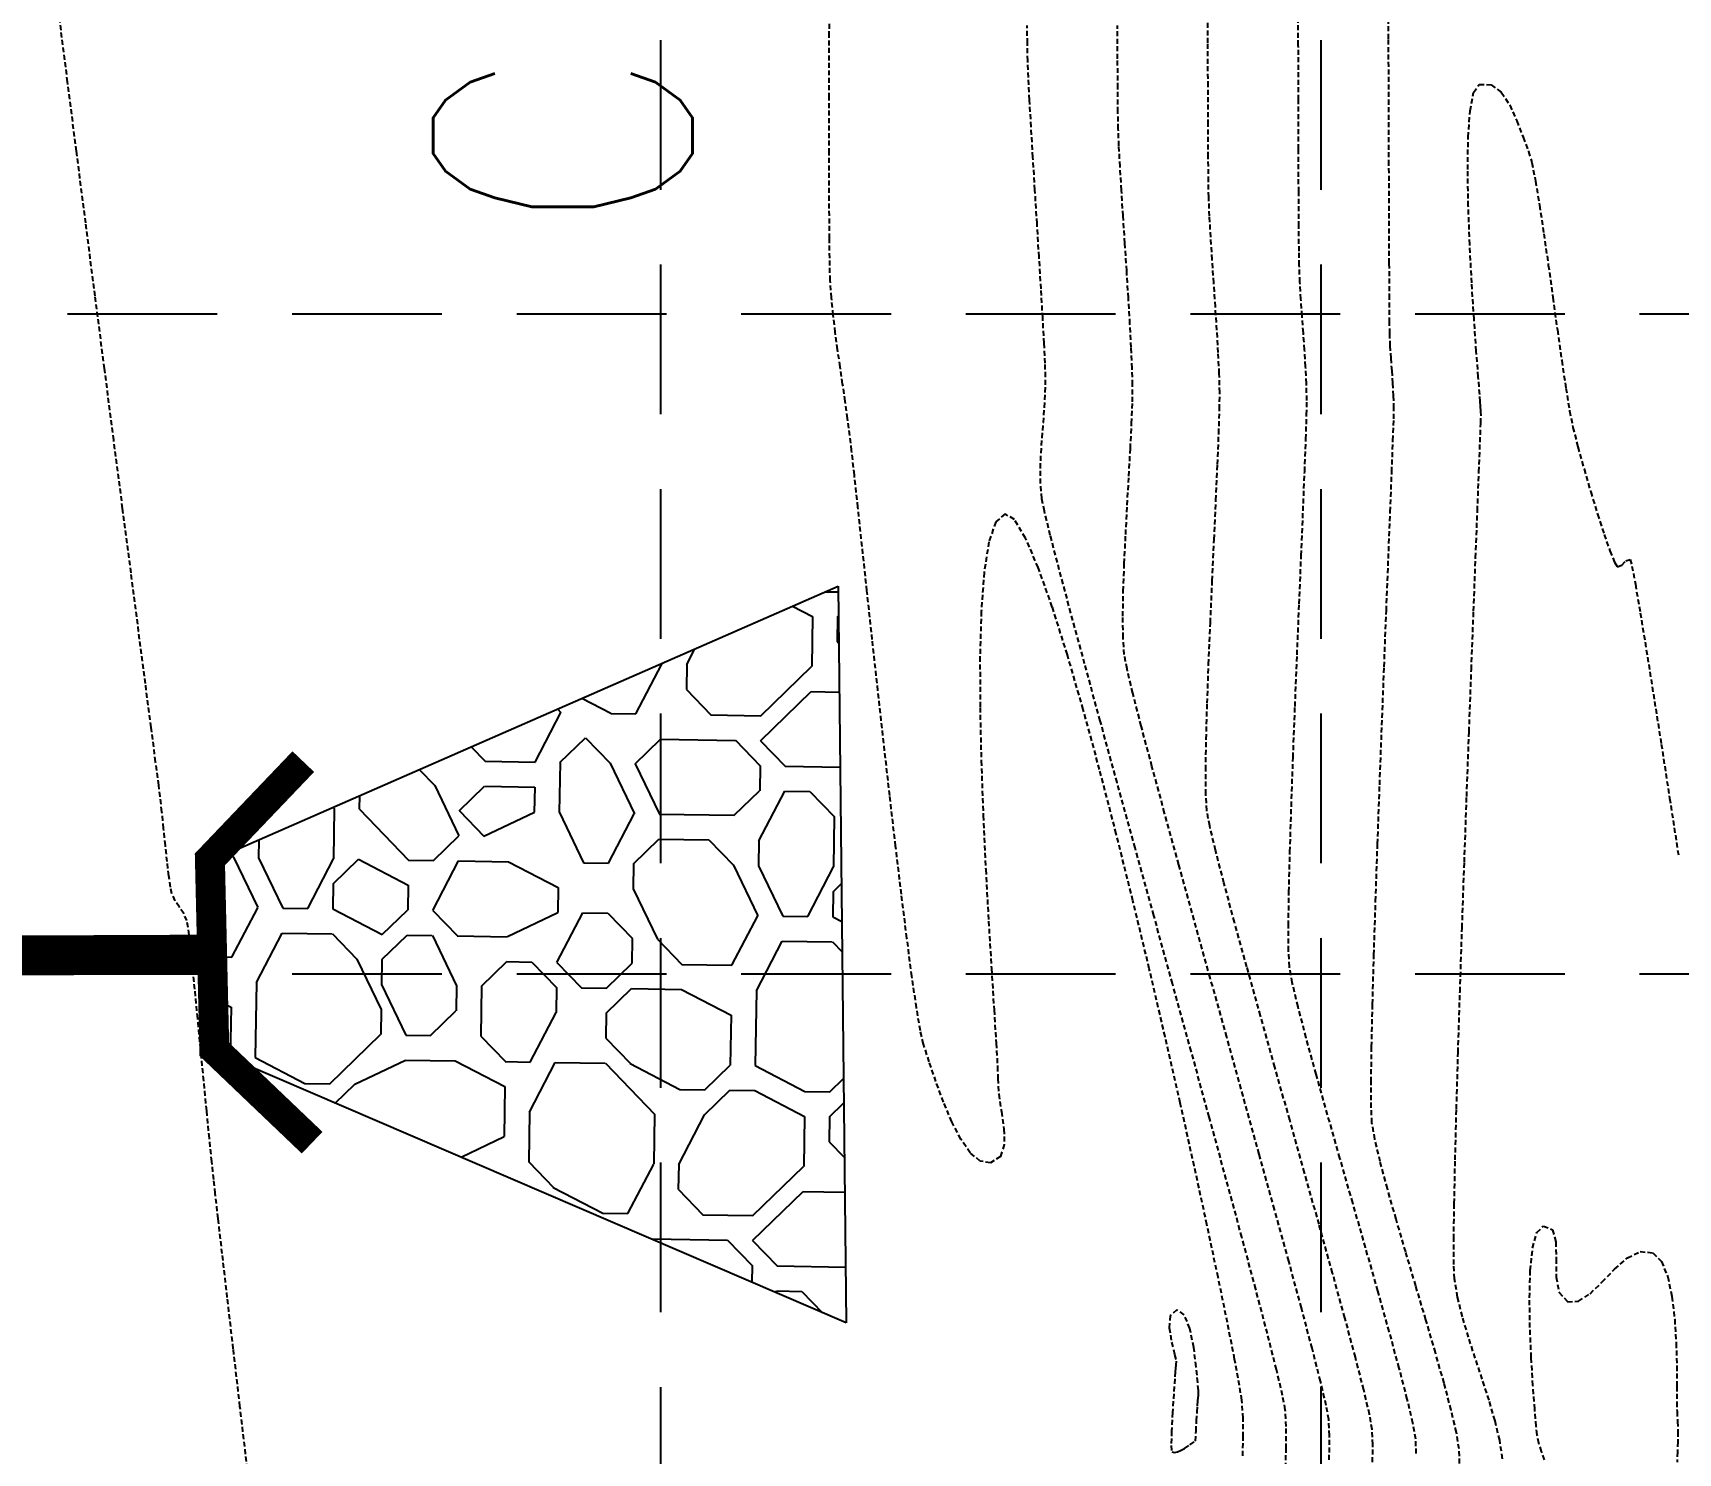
# Model space of a CAD drawing. Header units: inches. Extents: x 7994 to 10114, y 11164 to 12491.
# Drawn here: x 9849.6 to 9932, y 11968.7 to 12039.9 of the extents above; entities that cross this region are included whole.
import ezdxf
from ezdxf.enums import TextEntityAlignment as Align

# ---------------------------------------------------------------- set-up
doc = ezdxf.new("R2010")
doc.units = ezdxf.units.IN
doc.header["$MEASUREMENT"] = 0
doc.linetypes.add('HIDDEN', pattern=[0.375, 0.25, -0.125])
doc.linetypes.add('x4227topo$0$HIDDEN', pattern=[0.375, 0.25, -0.125])
for name, color, linetype in [('CONTOURS', 43, 'x4227topo$0$HIDDEN'), ('GRID', 254, 'HIDDEN'), ('MISC-6', 6, 'Continuous'), ('x4227 lots$0$COMMON AREA LABEL', 4, 'Continuous'), ('x4227 ut01$0$P-STRM-PIPE', 2, 'Continuous')]:
    doc.layers.add(name, color=color, linetype=linetype)
doc.styles.add('x4227 lots$0$romans', font='romans.shx', dxfattribs={"width": 0.8})

# ---------------------------------------------------------------- blocks, each defined once
blk = doc.blocks.new('x4227 ut01$0$HW')
at = {"layer": 'x4227 ut01$0$P-STRM-PIPE', "const_width": 1.5}
blk.add_lwpolyline([(-8.282, 5.307), (-3.492, 0.517), (6.029, 0.517), (10.819, 5.307)], dxfattribs=at)

msp = doc.modelspace()

# ---------------------------------------------------------------- linework, layer by layer
at = {"layer": 'CONTOURS', "color": 43}
for p, q in [((9889.478, 12039.718, 1239), (9889.488, 12043.051, 1239)), ((9917.493, 12039.588, 1234), (9917.483, 12043.065, 1234)), ((9912.972, 12039.262, 1235), (9912.967, 12042.18, 1235)), ((9908.444, 12039.383, 1236), (9908.442, 12041.727, 1236)), ((9851.323, 12037.421, 1240), (9850.907, 12040.698, 1240)), ((9889.472, 12036.63, 1239), (9889.478, 12039.718, 1239)), ((9899.4, 12039.364, 1238), (9899.393, 12040.245, 1238)), ((9903.921, 12038.588, 1237), (9903.92, 12040.257, 1237)), ((9917.503, 12036.299, 1234), (9917.493, 12039.588, 1234)), ((9899.419, 12038.483, 1238), (9899.4, 12039.364, 1238)), ((9908.448, 12037.212, 1236), (9908.444, 12039.383, 1236)), ((9912.977, 12036.532, 1235), (9912.972, 12039.262, 1235)), ((9899.452, 12037.654, 1238), (9899.419, 12038.483, 1238)), ((9903.926, 12037.122, 1237), (9903.921, 12038.588, 1237)), ((9851.767, 12033.952, 1240), (9851.323, 12037.421, 1240)), ((9899.51, 12036.532, 1238), (9899.452, 12037.654, 1238)), ((9903.936, 12035.926, 1237), (9903.926, 12037.122, 1237)), ((9908.453, 12035.285, 1236), (9908.448, 12037.212, 1236)), ((9921.753, 12036.895, 1233), (9922.029, 12037.295, 1233)), ((9922.029, 12037.295, 1233), (9922.634, 12037.287, 1233)), ((9922.634, 12037.287, 1233), (9923.139, 12036.904, 1233)), ((9889.471, 12033.862, 1239), (9889.472, 12036.63, 1239)), ((9899.587, 12035.178, 1238), (9899.51, 12036.532, 1238)), ((9912.983, 12034.061, 1235), (9912.977, 12036.532, 1235)), ((9917.513, 12033.277, 1234), (9917.503, 12036.299, 1234)), ((9921.575, 12035.983, 1233), (9921.753, 12036.895, 1233)), ((9923.139, 12036.904, 1233), (9923.561, 12036.261, 1233)), ((9923.561, 12036.261, 1233), (9923.918, 12035.476, 1233)), ((9903.952, 12035.069, 1237), (9903.936, 12035.926, 1237)), ((9921.48, 12034.663, 1233), (9921.575, 12035.983, 1233)), ((9923.918, 12035.476, 1233), (9924.228, 12034.663, 1233)), ((9899.679, 12033.652, 1238), (9899.587, 12035.178, 1238)), ((9903.986, 12034.229, 1237), (9903.952, 12035.069, 1237)), ((9908.461, 12033.67, 1236), (9908.453, 12035.285, 1236)), ((9921.455, 12033.037, 1233), (9921.48, 12034.663, 1233)), ((9924.228, 12034.663, 1233), (9924.507, 12033.939, 1233)), ((9852.229, 12030.356, 1240), (9851.767, 12033.952, 1240)), ((9889.475, 12031.488, 1239), (9889.471, 12033.862, 1239)), ((9904.041, 12033.194, 1237), (9903.986, 12034.229, 1237)), ((9912.99, 12031.923, 1235), (9912.983, 12034.061, 1235)), ((9924.507, 12033.939, 1233), (9924.667, 12033.381, 1233)), ((9899.779, 12032.016, 1238), (9899.679, 12033.652, 1238)), ((9904.112, 12032.007, 1237), (9904.041, 12033.194, 1237)), ((9908.471, 12032.436, 1236), (9908.461, 12033.67, 1236)), ((9917.522, 12030.597, 1234), (9917.513, 12033.277, 1234)), ((9921.487, 12031.208, 1233), (9921.455, 12033.037, 1233)), ((9924.667, 12033.381, 1233), (9924.851, 12032.459, 1233)), ((9908.485, 12031.655, 1236), (9908.471, 12032.436, 1236)), ((9924.851, 12032.459, 1233), (9925.054, 12031.246, 1233)), ((9889.485, 12029.583, 1239), (9889.475, 12031.488, 1239)), ((9899.883, 12030.331, 1238), (9899.779, 12032.016, 1238)), ((9904.195, 12030.711, 1237), (9904.112, 12032.007, 1237)), ((9908.524, 12030.704, 1236), (9908.485, 12031.655, 1236)), ((9912.998, 12030.192, 1235), (9912.99, 12031.923, 1235)), ((9921.559, 12029.281, 1233), (9921.487, 12031.208, 1233)), ((9925.054, 12031.246, 1233), (9925.27, 12029.818, 1233)), ((9904.284, 12029.35, 1237), (9904.195, 12030.711, 1237)), ((9908.583, 12029.65, 1236), (9908.524, 12030.704, 1236)), ((9917.53, 12028.335, 1234), (9917.522, 12030.597, 1234)), ((9852.7, 12026.702, 1240), (9852.229, 12030.356, 1240)), ((9889.5, 12028.221, 1239), (9889.485, 12029.583, 1239)), ((9899.987, 12028.66, 1238), (9899.883, 12030.331, 1238)), ((9908.656, 12028.523, 1236), (9908.583, 12029.65, 1236)), ((9913.008, 12028.94, 1235), (9912.998, 12030.192, 1235)), ((9925.27, 12029.818, 1233), (9925.494, 12028.25, 1233)), ((9904.374, 12027.967, 1237), (9904.284, 12029.35, 1237)), ((9913.019, 12028.24, 1235), (9913.008, 12028.94, 1235)), ((9921.66, 12027.357, 1233), (9921.559, 12029.281, 1233)), ((9889.521, 12027.476, 1239), (9889.5, 12028.221, 1239)), ((9900.084, 12027.062, 1238), (9899.987, 12028.66, 1238)), ((9904.461, 12026.606, 1237), (9904.374, 12027.967, 1237)), ((9908.736, 12027.35, 1236), (9908.656, 12028.523, 1236)), ((9913.053, 12027.393, 1235), (9913.019, 12028.24, 1235)), ((9917.538, 12026.569, 1234), (9917.53, 12028.335, 1234)), ((9925.494, 12028.25, 1233), (9925.722, 12026.618, 1233)), ((9889.586, 12026.608, 1239), (9889.521, 12027.476, 1239)), ((9908.818, 12026.163, 1236), (9908.736, 12027.35, 1236)), ((9913.102, 12026.547, 1235), (9913.053, 12027.393, 1235)), ((9921.774, 12025.541, 1233), (9921.66, 12027.357, 1233)), ((9853.171, 12023.056, 1240), (9852.7, 12026.702, 1240)), ((9889.672, 12025.743, 1239), (9889.586, 12026.608, 1239)), ((9900.169, 12025.6, 1238), (9900.084, 12027.062, 1238)), ((9904.539, 12025.31, 1237), (9904.461, 12026.606, 1237)), ((9913.161, 12025.7, 1235), (9913.102, 12026.547, 1235)), ((9917.545, 12025.373, 1234), (9917.538, 12026.569, 1234)), ((9925.722, 12026.618, 1233), (9925.948, 12024.996, 1233)), ((9889.776, 12024.878, 1239), (9889.672, 12025.743, 1239)), ((9900.239, 12024.334, 1238), (9900.169, 12025.6, 1238)), ((9908.895, 12024.991, 1236), (9908.818, 12026.163, 1236)), ((9913.223, 12024.854, 1235), (9913.161, 12025.7, 1235)), ((9921.888, 12023.935, 1233), (9921.774, 12025.541, 1233)), ((9889.892, 12024.015, 1239), (9889.776, 12024.878, 1239)), ((9904.603, 12024.123, 1237), (9904.539, 12025.31, 1237)), ((9908.961, 12023.863, 1236), (9908.895, 12024.991, 1236)), ((9913.284, 12024.008, 1235), (9913.223, 12024.854, 1235)), ((9917.552, 12024.826, 1234), (9917.545, 12025.373, 1234)), ((9917.579, 12024.201, 1234), (9917.552, 12024.826, 1234)), ((9925.948, 12024.996, 1233), (9926.166, 12023.459, 1233)), ((9890.017, 12023.153, 1239), (9889.892, 12024.015, 1239)), ((9900.287, 12023.327, 1238), (9900.239, 12024.334, 1238)), ((9904.649, 12023.088, 1237), (9904.603, 12024.123, 1237)), ((9909.01, 12022.808, 1236), (9908.961, 12023.863, 1236)), ((9913.337, 12023.162, 1235), (9913.284, 12024.008, 1235)), ((9917.619, 12023.576, 1234), (9917.579, 12024.201, 1234)), ((9921.987, 12022.643, 1233), (9921.888, 12023.935, 1233)), ((9853.634, 12019.484, 1240), (9853.171, 12023.056, 1240)), ((9890.146, 12022.291, 1239), (9890.017, 12023.153, 1239)), ((9900.308, 12022.639, 1238), (9900.287, 12023.327, 1238)), ((9904.672, 12022.248, 1237), (9904.649, 12023.088, 1237)), ((9913.377, 12022.315, 1235), (9913.337, 12023.162, 1235)), ((9917.665, 12022.952, 1234), (9917.619, 12023.576, 1234)), ((9926.166, 12023.459, 1233), (9926.373, 12022.084, 1233)), ((9890.274, 12021.429, 1239), (9890.146, 12022.291, 1239)), ((9900.298, 12021.877, 1238), (9900.308, 12022.639, 1238)), ((9904.663, 12021.392, 1237), (9904.672, 12022.248, 1237)), ((9909.035, 12021.858, 1236), (9909.01, 12022.808, 1236)), ((9913.399, 12021.468, 1235), (9913.377, 12022.315, 1235)), ((9917.709, 12022.327, 1234), (9917.665, 12022.952, 1234)), ((9917.744, 12021.703, 1234), (9917.709, 12022.327, 1234)), ((9922.057, 12021.767, 1233), (9921.987, 12022.643, 1233)), ((9890.397, 12020.566, 1239), (9890.274, 12021.429, 1239)), ((9900.257, 12021.114, 1238), (9900.298, 12021.877, 1238)), ((9904.623, 12020.311, 1237), (9904.663, 12021.392, 1237)), ((9909.026, 12021.024, 1236), (9909.035, 12021.858, 1236)), ((9913.389, 12020.745, 1235), (9913.399, 12021.468, 1235)), ((9917.762, 12021.077, 1234), (9917.744, 12021.703, 1234)), ((9922.085, 12021.412, 1233), (9922.057, 12021.767, 1233)), ((9922.098, 12021.17, 1233), (9922.085, 12021.412, 1233)), ((9926.373, 12022.084, 1233), (9926.563, 12020.944, 1233)), ((9890.51, 12019.702, 1239), (9890.397, 12020.566, 1239)), ((9900.199, 12020.351, 1238), (9900.257, 12021.114, 1238)), ((9908.987, 12019.801, 1236), (9909.026, 12021.024, 1236)), ((9913.351, 12019.532, 1235), (9913.389, 12020.745, 1235)), ((9917.713, 12019.46, 1234), (9917.751, 12020.55, 1234)), ((9917.751, 12020.55, 1234), (9917.762, 12021.077, 1234)), ((9922.115, 12020.929, 1233), (9922.098, 12021.17, 1233)), ((9922.113, 12020.327, 1233), (9922.126, 12020.687, 1233)), ((9922.126, 12020.687, 1233), (9922.115, 12020.929, 1233)), ((9926.563, 12020.944, 1233), (9926.73, 12020.115, 1233)), ((9890.597, 12018.957, 1239), (9890.51, 12019.702, 1239)), ((9900.137, 12019.588, 1238), (9900.199, 12020.351, 1238)), ((9904.561, 12019.056, 1237), (9904.623, 12020.311, 1237)), ((9908.924, 12018.259, 1236), (9908.987, 12019.801, 1236)), ((9922.076, 12019.368, 1233), (9922.113, 12020.327, 1233)), ((9926.73, 12020.115, 1233), (9926.978, 12019.136, 1233)), ((9854.079, 12016.053, 1240), (9853.634, 12019.484, 1240)), ((9890.732, 12017.737, 1239), (9890.597, 12018.957, 1239)), ((9900.084, 12018.826, 1238), (9900.137, 12019.588, 1238)), ((9904.484, 12017.676, 1237), (9904.561, 12019.056, 1237)), ((9913.29, 12017.902, 1235), (9913.351, 12019.532, 1235)), ((9917.654, 12017.88, 1234), (9917.713, 12019.46, 1234)), ((9922.019, 12017.879, 1233), (9922.076, 12019.368, 1233)), ((9926.978, 12019.136, 1233), (9927.282, 12018.033, 1233)), ((9900.055, 12018.065, 1238), (9900.084, 12018.826, 1238)), ((9900.063, 12017.305, 1238), (9900.055, 12018.065, 1238)), ((9908.844, 12016.47, 1236), (9908.924, 12018.259, 1236)), ((9927.282, 12018.033, 1233), (9927.619, 12016.883, 1233)), ((9890.909, 12016.111, 1239), (9890.732, 12017.737, 1239)), ((9900.121, 12016.547, 1238), (9900.063, 12017.305, 1238)), ((9904.402, 12016.221, 1237), (9904.484, 12017.676, 1237)), ((9913.21, 12015.931, 1235), (9913.29, 12017.902, 1235)), ((9917.576, 12015.883, 1234), (9917.654, 12017.88, 1234)), ((9921.943, 12015.927, 1233), (9922.019, 12017.879, 1233)), ((9900.25, 12015.916, 1238), (9900.121, 12016.547, 1238)), ((9908.754, 12014.503, 1236), (9908.844, 12016.47, 1236)), ((9927.619, 12016.883, 1233), (9927.963, 12015.764, 1233)), ((9854.498, 12012.831, 1240), (9854.079, 12016.053, 1240)), ((9891.122, 12014.149, 1239), (9890.909, 12016.111, 1239)), ((9898.279, 12015.78, 1239), (9897.814, 12015.379, 1239)), ((9898.747, 12015.492, 1239), (9898.279, 12015.78, 1239)), ((9900.549, 12014.704, 1238), (9900.25, 12015.916, 1238)), ((9904.323, 12014.742, 1237), (9904.402, 12016.221, 1237)), ((9913.117, 12013.694, 1235), (9913.21, 12015.931, 1235)), ((9917.483, 12013.542, 1234), (9917.576, 12015.883, 1234)), ((9921.853, 12013.582, 1233), (9921.943, 12015.927, 1233)), ((9927.963, 12015.764, 1233), (9928.293, 12014.751, 1233)), ((9897.814, 12015.379, 1239), (9897.47, 12014.371, 1239)), ((9899.306, 12014.57, 1239), (9898.747, 12015.492, 1239)), ((9904.254, 12013.288, 1237), (9904.323, 12014.742, 1237)), ((9928.293, 12014.751, 1233), (9928.583, 12013.923, 1233)), ((9891.364, 12011.918, 1239), (9891.122, 12014.149, 1239)), ((9897.47, 12014.371, 1239), (9897.232, 12012.845, 1239)), ((9899.944, 12013.086, 1239), (9899.306, 12014.57, 1239)), ((9900.998, 12012.98, 1238), (9900.549, 12014.704, 1238)), ((9908.658, 12012.431, 1236), (9908.754, 12014.503, 1236)), ((9928.583, 12013.923, 1233), (9928.809, 12013.356, 1233)), ((9900.647, 12011.112, 1239), (9899.944, 12013.086, 1239)), ((9904.205, 12011.91, 1237), (9904.254, 12013.288, 1237)), ((9913.016, 12011.265, 1235), (9913.117, 12013.694, 1235)), ((9917.381, 12010.93, 1234), (9917.483, 12013.542, 1234)), ((9921.751, 12010.91, 1233), (9921.853, 12013.582, 1233)), ((9928.809, 12013.356, 1233), (9928.948, 12013.128, 1233)), ((9928.948, 12013.128, 1233), (9929.171, 12013.208, 1233)), ((9929.171, 12013.208, 1233), (9929.383, 12013.432, 1233)), ((9929.383, 12013.432, 1233), (9929.601, 12013.501, 1233)), ((9929.601, 12013.501, 1233), (9929.686, 12013.166, 1233)), ((9929.686, 12013.166, 1233), (9929.856, 12012.249, 1233)), ((9854.882, 12009.883, 1240), (9854.498, 12012.831, 1240)), ((9897.232, 12012.845, 1239), (9897.088, 12010.894, 1239)), ((9901.578, 12010.811, 1238), (9900.998, 12012.98, 1238)), ((9908.565, 12010.323, 1236), (9908.658, 12012.431, 1236)), ((9929.856, 12012.249, 1233), (9930.099, 12010.825, 1233)), ((9891.63, 12009.486, 1239), (9891.364, 12011.918, 1239)), ((9904.183, 12010.657, 1237), (9904.205, 12011.91, 1237)), ((9897.088, 12010.894, 1239), (9897.025, 12008.609, 1239)), ((9901.402, 12008.72, 1239), (9900.647, 12011.112, 1239)), ((9902.268, 12008.265, 1238), (9901.578, 12010.811, 1238)), ((9904.197, 12009.58, 1237), (9904.183, 12010.657, 1237)), ((9912.911, 12008.718, 1235), (9913.016, 12011.265, 1235)), ((9917.271, 12008.121, 1234), (9917.381, 12010.93, 1234)), ((9921.64, 12007.98, 1233), (9921.751, 12010.91, 1233)), ((9930.099, 12010.825, 1233), (9930.403, 12008.967, 1233)), ((9855.221, 12007.278, 1240), (9854.882, 12009.883, 1240)), ((9908.479, 12008.251, 1236), (9908.565, 12010.323, 1236)), ((9891.912, 12006.923, 1239), (9891.63, 12009.486, 1239)), ((9904.256, 12008.728, 1237), (9904.197, 12009.58, 1237)), ((9930.403, 12008.967, 1233), (9930.757, 12006.749, 1233)), ((9897.025, 12008.609, 1239), (9897.029, 12006.081, 1239)), ((9902.197, 12005.98, 1239), (9901.402, 12008.72, 1239)), ((9903.048, 12005.409, 1238), (9902.268, 12008.265, 1238)), ((9904.39, 12008.015, 1237), (9904.256, 12008.728, 1237)), ((9908.408, 12006.286, 1236), (9908.479, 12008.251, 1236)), ((9912.807, 12006.129, 1235), (9912.911, 12008.718, 1235)), ((9904.679, 12006.803, 1237), (9904.39, 12008.015, 1237)), ((9917.159, 12005.188, 1234), (9917.271, 12008.121, 1234)), ((9921.524, 12004.859, 1233), (9921.64, 12007.98, 1233)), ((9855.507, 12005.081, 1240), (9855.221, 12007.278, 1240)), ((9892.206, 12004.297, 1239), (9891.912, 12006.923, 1239)), ((9905.101, 12005.153, 1237), (9904.679, 12006.803, 1237)), ((9930.757, 12006.749, 1233), (9931.151, 12004.245, 1233)), ((9897.029, 12006.081, 1239), (9897.088, 12003.401, 1239)), ((9903.017, 12002.965, 1239), (9902.197, 12005.98, 1239)), ((9908.357, 12004.498, 1236), (9908.408, 12006.286, 1236)), ((9912.709, 12003.572, 1235), (9912.807, 12006.129, 1235)), ((9855.731, 12003.36, 1240), (9855.507, 12005.081, 1240)), ((9903.899, 12002.311, 1238), (9903.048, 12005.409, 1238)), ((9905.64, 12003.127, 1237), (9905.101, 12005.153, 1237)), ((9917.048, 12002.204, 1234), (9917.159, 12005.188, 1234)), ((9921.406, 12001.617, 1233), (9921.524, 12004.859, 1233)), ((9892.504, 12001.675, 1239), (9892.206, 12004.297, 1239)), ((9908.333, 12002.959, 1236), (9908.357, 12004.498, 1236)), ((9931.151, 12004.245, 1233), (9931.573, 12001.53, 1233)), ((9855.884, 12002.181, 1240), (9855.731, 12003.36, 1240)), ((9897.088, 12003.401, 1239), (9897.187, 12000.662, 1239)), ((9912.623, 12001.122, 1235), (9912.709, 12003.572, 1235)), ((9903.851, 11999.747, 1239), (9903.017, 12002.965, 1239)), ((9906.274, 12000.789, 1237), (9905.64, 12003.127, 1237)), ((9908.342, 12001.739, 1236), (9908.333, 12002.959, 1236)), ((9855.957, 12001.61, 1240), (9855.884, 12002.181, 1240)), ((9856.045, 12000.856, 1240), (9855.957, 12001.61, 1240)), ((9892.8, 11999.127, 1239), (9892.504, 12001.675, 1239)), ((9904.8, 11999.039, 1238), (9903.899, 12002.311, 1238)), ((9908.391, 12000.909, 1236), (9908.342, 12001.739, 1236)), ((9916.942, 11999.241, 1234), (9917.048, 12002.204, 1234)), ((9921.289, 11998.321, 1233), (9921.406, 12001.617, 1233)), ((9856.134, 12000.021, 1240), (9856.045, 12000.856, 1240)), ((9906.985, 11998.201, 1237), (9906.274, 12000.789, 1237)), ((9908.532, 12000.153, 1236), (9908.391, 12000.909, 1236)), ((9912.552, 11998.853, 1235), (9912.623, 12001.122, 1235)), ((9931.573, 12001.53, 1233), (9932.011, 11998.677, 1233)), ((9856.223, 11999.167, 1240), (9856.134, 12000.021, 1240)), ((9897.187, 12000.662, 1239), (9897.314, 11997.954, 1239)), ((9908.824, 11998.925, 1236), (9908.532, 12000.153, 1236)), ((9856.31, 11998.352, 1240), (9856.223, 11999.167, 1240)), ((9893.089, 11996.721, 1239), (9892.8, 11999.127, 1239)), ((9904.685, 11996.396, 1239), (9903.851, 11999.747, 1239)), ((9916.844, 11996.374, 1234), (9916.942, 11999.241, 1234)), ((9856.394, 11997.637, 1240), (9856.31, 11998.352, 1240)), ((9905.731, 11995.66, 1238), (9904.8, 11999.039, 1238)), ((9909.245, 11997.291, 1236), (9908.824, 11998.925, 1236)), ((9912.502, 11996.841, 1235), (9912.552, 11998.853, 1235)), ((9921.176, 11995.038, 1233), (9921.289, 11998.321, 1233)), ((9856.473, 11997.08, 1240), (9856.394, 11997.637, 1240)), ((9897.314, 11997.954, 1239), (9897.456, 11995.368, 1239)), ((9907.753, 11995.425, 1237), (9906.985, 11998.201, 1237)), ((9856.545, 11996.742, 1240), (9856.473, 11997.08, 1240)), ((9856.709, 11996.396, 1240), (9856.545, 11996.742, 1240)), ((9893.363, 11994.525, 1239), (9893.089, 11996.721, 1239)), ((9909.775, 11995.319, 1236), (9909.245, 11997.291, 1236)), ((9912.478, 11995.16, 1235), (9912.502, 11996.841, 1235)), ((9856.924, 11996.073, 1240), (9856.709, 11996.396, 1240)), ((9857.139, 11995.749, 1240), (9856.924, 11996.073, 1240)), ((9905.505, 11992.984, 1239), (9904.685, 11996.396, 1239)), ((9916.759, 11993.676, 1234), (9916.844, 11996.374, 1234)), ((9857.301, 11995.402, 1240), (9857.139, 11995.749, 1240)), ((9857.36, 11995.05, 1240), (9857.301, 11995.402, 1240)), ((9857.449, 11994.308, 1240), (9857.36, 11995.05, 1240)), ((9897.456, 11995.368, 1239), (9897.598, 11992.997, 1239)), ((9906.673, 11992.242, 1238), (9905.731, 11995.66, 1238)), ((9908.56, 11992.524, 1237), (9907.753, 11995.425, 1237)), ((9910.391, 11993.078, 1236), (9909.775, 11995.319, 1236)), ((9912.484, 11993.884, 1235), (9912.478, 11995.16, 1235)), ((9921.071, 11991.838, 1233), (9921.176, 11995.038, 1233)), ((9857.563, 11993.253, 1240), (9857.449, 11994.308, 1240)), ((9893.617, 11992.607, 1239), (9893.363, 11994.525, 1239)), ((9912.526, 11993.089, 1235), (9912.484, 11993.884, 1235)), ((9916.691, 11991.219, 1234), (9916.759, 11993.676, 1234)), ((9857.695, 11991.957, 1240), (9857.563, 11993.253, 1240)), ((9893.844, 11991.037, 1239), (9893.617, 11992.607, 1239)), ((9897.598, 11992.997, 1239), (9897.729, 11990.93, 1239)), ((9906.299, 11989.584, 1239), (9905.505, 11992.984, 1239)), ((9909.386, 11989.561, 1237), (9908.56, 11992.524, 1237)), ((9911.072, 11990.633, 1236), (9910.391, 11993.078, 1236)), ((9912.671, 11992.292, 1235), (9912.526, 11993.089, 1235)), ((9857.839, 11990.497, 1240), (9857.695, 11991.957, 1240)), ((9907.605, 11988.852, 1238), (9906.673, 11992.242, 1238)), ((9912.958, 11991.083, 1235), (9912.671, 11992.292, 1235)), ((9920.975, 11988.788, 1233), (9921.071, 11991.838, 1233)), ((9894.038, 11989.883, 1239), (9893.844, 11991.037, 1239)), ((9897.729, 11990.93, 1239), (9897.835, 11989.261, 1239)), ((9913.364, 11989.529, 1235), (9912.958, 11991.083, 1235)), ((9916.644, 11989.077, 1234), (9916.691, 11991.219, 1234)), ((9857.99, 11988.945, 1240), (9857.839, 11990.497, 1240)), ((9911.797, 11988.054, 1236), (9911.072, 11990.633, 1236)), ((9894.192, 11989.212, 1239), (9894.038, 11989.883, 1239)), ((9894.483, 11988.323, 1239), (9894.192, 11989.212, 1239)), ((9897.835, 11989.261, 1239), (9897.903, 11988.08, 1239)), ((9907.054, 11986.266, 1239), (9906.299, 11989.584, 1239)), ((9910.211, 11986.597, 1237), (9909.386, 11989.561, 1237)), ((9913.865, 11987.701, 1235), (9913.364, 11989.529, 1235)), ((9858.142, 11987.377, 1240), (9857.99, 11988.945, 1240)), ((9908.508, 11985.559, 1238), (9907.605, 11988.852, 1238)), ((9916.62, 11987.322, 1234), (9916.644, 11989.077, 1234)), ((9920.894, 11985.956, 1233), (9920.975, 11988.788, 1233)), ((9894.822, 11987.328, 1239), (9894.483, 11988.323, 1239)), ((9897.903, 11988.08, 1239), (9897.919, 11987.478, 1239)), ((9912.542, 11985.407, 1236), (9911.797, 11988.054, 1236)), ((9914.437, 11985.666, 1235), (9913.865, 11987.701, 1235)), ((9858.289, 11985.867, 1240), (9858.142, 11987.377, 1240)), ((9895.202, 11986.3, 1239), (9894.822, 11987.328, 1239)), ((9897.919, 11987.478, 1239), (9897.962, 11986.697, 1239)), ((9916.625, 11986.029, 1234), (9916.62, 11987.322, 1234)), ((9895.619, 11985.314, 1239), (9895.202, 11986.3, 1239)), ((9897.962, 11986.697, 1239), (9898.097, 11985.825, 1239)), ((9907.757, 11983.103, 1239), (9907.054, 11986.266, 1239)), ((9911.017, 11983.696, 1237), (9910.211, 11986.597, 1237)), ((9916.662, 11985.27, 1234), (9916.625, 11986.029, 1234)), ((9920.828, 11983.41, 1233), (9920.894, 11985.956, 1233)), ((9858.425, 11984.49, 1240), (9858.289, 11985.867, 1240)), ((9896.067, 11984.444, 1239), (9895.619, 11985.314, 1239)), ((9898.097, 11985.825, 1239), (9898.223, 11984.953, 1239)), ((9909.361, 11982.43, 1238), (9908.508, 11985.559, 1238)), ((9913.287, 11982.759, 1236), (9912.542, 11985.407, 1236)), ((9915.056, 11983.494, 1235), (9914.437, 11985.666, 1235)), ((9916.806, 11984.443, 1234), (9916.662, 11985.27, 1234)), ((9858.544, 11983.32, 1240), (9858.425, 11984.49, 1240)), ((9896.541, 11983.762, 1239), (9896.067, 11984.444, 1239)), ((9898.223, 11984.953, 1239), (9898.241, 11984.175, 1239)), ((9917.072, 11983.324, 1234), (9916.806, 11984.443, 1234)), ((9897.036, 11983.344, 1239), (9896.541, 11983.762, 1239)), ((9898.049, 11983.58, 1239), (9897.547, 11983.262, 1239)), ((9898.241, 11984.175, 1239), (9898.049, 11983.58, 1239)), ((9911.785, 11980.921, 1237), (9911.017, 11983.696, 1237)), ((9915.698, 11981.252, 1235), (9915.056, 11983.494, 1235)), ((9920.783, 11981.219, 1233), (9920.828, 11983.41, 1233)), ((9858.64, 11982.432, 1240), (9858.544, 11983.32, 1240)), ((9897.547, 11983.262, 1239), (9897.036, 11983.344, 1239)), ((9908.394, 11980.165, 1239), (9907.757, 11983.103, 1239)), ((9914.01, 11980.18, 1236), (9913.287, 11982.759, 1236)), ((9917.434, 11981.971, 1234), (9917.072, 11983.324, 1234)), ((9858.72, 11981.733, 1240), (9858.64, 11982.432, 1240)), ((9910.144, 11979.532, 1238), (9909.361, 11982.43, 1238)), ((9917.868, 11980.444, 1234), (9917.434, 11981.971, 1234)), ((9858.865, 11980.471, 1240), (9858.72, 11981.733, 1240)), ((9916.34, 11979.011, 1235), (9915.698, 11981.252, 1235)), ((9920.76, 11979.45, 1233), (9920.783, 11981.219, 1233)), ((9859.068, 11978.71, 1240), (9858.865, 11980.471, 1240)), ((9908.952, 11977.525, 1239), (9908.394, 11980.165, 1239)), ((9912.494, 11978.332, 1237), (9911.785, 11980.921, 1237)), ((9914.69, 11977.735, 1236), (9914.01, 11980.18, 1236)), ((9918.349, 11978.8, 1234), (9917.868, 11980.444, 1234)), ((9910.838, 11976.933, 1238), (9910.144, 11979.532, 1238)), ((9920.764, 11978.171, 1233), (9920.76, 11979.45, 1233)), ((9924.71, 11978.988, 1232), (9924.924, 11979.769, 1232)), ((9924.924, 11979.769, 1232), (9925.253, 11980.09, 1232)), ((9925.253, 11980.09, 1232), (9925.712, 11979.907, 1232)), ((9925.712, 11979.907, 1232), (9925.874, 11979.296, 1232)), ((9925.874, 11979.296, 1232), (9925.884, 11978.445, 1232)), ((9859.323, 11976.512, 1240), (9859.068, 11978.71, 1240)), ((9916.958, 11976.838, 1235), (9916.34, 11979.011, 1235)), ((9918.855, 11977.098, 1234), (9918.349, 11978.8, 1234)), ((9924.593, 11977.86, 1232), (9924.71, 11978.988, 1232)), ((9928.817, 11977.936, 1232), (9929.453, 11978.494, 1232)), ((9929.453, 11978.494, 1232), (9930.094, 11978.815, 1232)), ((9930.094, 11978.815, 1232), (9930.732, 11978.751, 1232)), ((9930.732, 11978.751, 1232), (9931.161, 11978.318, 1232)), ((9913.126, 11975.994, 1237), (9912.494, 11978.332, 1237)), ((9915.304, 11975.493, 1236), (9914.69, 11977.735, 1236)), ((9920.797, 11977.451, 1233), (9920.764, 11978.171, 1233)), ((9924.554, 11976.496, 1232), (9924.593, 11977.86, 1232)), ((9925.884, 11978.445, 1232), (9925.887, 11977.539, 1232)), ((9928.191, 11977.289, 1232), (9928.817, 11977.936, 1232)), ((9931.161, 11978.318, 1232), (9931.474, 11977.556, 1232)), ((9909.419, 11975.253, 1239), (9908.952, 11977.525, 1239)), ((9911.422, 11974.7, 1238), (9910.838, 11976.933, 1238)), ((9917.528, 11974.803, 1235), (9916.958, 11976.838, 1235)), ((9919.359, 11975.396, 1234), (9918.855, 11977.098, 1234)), ((9920.951, 11976.531, 1233), (9920.797, 11977.451, 1233)), ((9925.887, 11977.539, 1232), (9926.03, 11976.763, 1232)), ((9927.585, 11976.703, 1232), (9928.191, 11977.289, 1232)), ((9931.474, 11977.556, 1232), (9931.689, 11976.558, 1232)), ((9859.622, 11973.939, 1240), (9859.323, 11976.512, 1240)), ((9913.661, 11973.968, 1237), (9913.126, 11975.994, 1237)), ((9921.192, 11975.55, 1233), (9920.951, 11976.531, 1233)), ((9924.576, 11975.009, 1232), (9924.554, 11976.496, 1232)), ((9926.03, 11976.763, 1232), (9926.456, 11976.303, 1232)), ((9926.456, 11976.303, 1232), (9927.004, 11976.324, 1232)), ((9927.004, 11976.324, 1232), (9927.585, 11976.703, 1232)), ((9931.689, 11976.558, 1232), (9931.824, 11975.417, 1232)), ((9906.555, 11975.605, 1240), (9906.508, 11974.997, 1240)), ((9906.884, 11975.896, 1240), (9906.555, 11975.605, 1240)), ((9907.258, 11975.652, 1240), (9906.884, 11975.896, 1240)), ((9907.536, 11974.954, 1240), (9907.258, 11975.652, 1240)), ((9909.782, 11973.423, 1239), (9909.419, 11975.253, 1239)), ((9915.831, 11973.522, 1236), (9915.304, 11975.493, 1236)), ((9919.84, 11973.752, 1234), (9919.359, 11975.396, 1234)), ((9921.495, 11974.525, 1233), (9921.192, 11975.55, 1233)), ((9931.824, 11975.417, 1232), (9931.898, 11974.225, 1232)), ((9906.508, 11974.997, 1240), (9906.622, 11974.277, 1240)), ((9907.733, 11974.014, 1240), (9907.536, 11974.954, 1240)), ((9911.877, 11972.903, 1238), (9911.422, 11974.7, 1238)), ((9918.026, 11972.974, 1235), (9917.528, 11974.803, 1235)), ((9921.835, 11973.474, 1233), (9921.495, 11974.525, 1233)), ((9924.638, 11973.51, 1232), (9924.576, 11975.009, 1232)), ((9859.958, 11971.055, 1240), (9859.622, 11973.939, 1240)), ((9906.622, 11974.277, 1240), (9906.777, 11973.65, 1240)), ((9906.777, 11973.65, 1240), (9906.852, 11973.323, 1240)), ((9907.86, 11973.043, 1240), (9907.733, 11974.014, 1240)), ((9914.081, 11972.317, 1237), (9913.661, 11973.968, 1237)), ((9916.249, 11971.887, 1236), (9915.831, 11973.522, 1236)), ((9920.271, 11972.224, 1234), (9919.84, 11973.752, 1234)), ((9931.898, 11974.225, 1232), (9931.929, 11973.074, 1232)), ((9906.804, 11972.782, 1240), (9906.779, 11972.429, 1240)), ((9906.82, 11972.962, 1240), (9906.804, 11972.782, 1240)), ((9906.838, 11973.143, 1240), (9906.82, 11972.962, 1240)), ((9906.852, 11973.323, 1240), (9906.838, 11973.143, 1240)), ((9907.933, 11972.254, 1240), (9907.86, 11973.043, 1240)), ((9910.026, 11972.104, 1239), (9909.782, 11973.423, 1239)), ((9912.182, 11971.607, 1238), (9911.877, 11972.903, 1238)), ((9918.428, 11971.421, 1235), (9918.026, 11972.974, 1235)), ((9922.187, 11972.414, 1233), (9921.835, 11973.474, 1233)), ((9924.724, 11972.111, 1232), (9924.638, 11973.51, 1232)), ((9931.929, 11973.074, 1232), (9931.934, 11972.057, 1232)), ((9906.779, 11972.429, 1240), (9906.729, 11971.685, 1240)), ((9907.963, 11971.859, 1240), (9907.933, 11972.254, 1240)), ((9910.14, 11971.37, 1239), (9910.026, 11972.104, 1239)), ((9914.365, 11971.104, 1237), (9914.081, 11972.317, 1237)), ((9916.537, 11970.658, 1236), (9916.249, 11971.887, 1236)), ((9920.628, 11970.872, 1234), (9920.271, 11972.224, 1234)), ((9922.525, 11971.362, 1233), (9922.187, 11972.414, 1233)), ((9924.814, 11970.924, 1232), (9924.724, 11972.111, 1232)), ((9931.934, 11972.057, 1232), (9931.933, 11971.267, 1232)), ((9860.326, 11967.921, 1240), (9859.958, 11971.055, 1240)), ((9906.729, 11971.685, 1240), (9906.67, 11970.749, 1240)), ((9907.906, 11970.786, 1240), (9907.923, 11971.088, 1240)), ((9907.923, 11971.088, 1240), (9907.946, 11971.345, 1240)), ((9907.946, 11971.345, 1240), (9907.968, 11971.603, 1240)), ((9907.968, 11971.603, 1240), (9907.963, 11971.859, 1240)), ((9910.204, 11970.468, 1239), (9910.14, 11971.37, 1239)), ((9912.318, 11970.881, 1238), (9912.182, 11971.607, 1238)), ((9914.495, 11970.391, 1237), (9914.365, 11971.104, 1237)), ((9918.711, 11970.211, 1235), (9918.428, 11971.421, 1235)), ((9922.824, 11970.337, 1233), (9922.525, 11971.362, 1233)), ((9931.933, 11971.267, 1232), (9931.942, 11970.796, 1232)), ((9906.67, 11970.749, 1240), (9906.622, 11969.82, 1240)), ((9907.847, 11969.809, 1240), (9907.878, 11970.329, 1240)), ((9907.878, 11970.329, 1240), (9907.906, 11970.786, 1240)), ((9910.215, 11969.537, 1239), (9910.204, 11970.468, 1239)), ((9912.363, 11970.056, 1238), (9912.318, 11970.881, 1238)), ((9914.531, 11969.591, 1237), (9914.495, 11970.391, 1237)), ((9916.672, 11969.902, 1236), (9916.537, 11970.658, 1236)), ((9920.889, 11969.752, 1234), (9920.628, 11970.872, 1234)), ((9923.059, 11969.355, 1233), (9922.824, 11970.337, 1233)), ((9924.889, 11970.06, 1232), (9924.814, 11970.924, 1232)), ((9931.942, 11970.796, 1232), (9931.97, 11970.291, 1232)), ((9931.97, 11970.291, 1232), (9931.98, 11969.785, 1232)), ((9906.622, 11969.82, 1240), (9906.602, 11969.096, 1240)), ((9907.818, 11969.32, 1240), (9907.847, 11969.809, 1240)), ((9910.184, 11968.584, 1239), (9910.215, 11969.537, 1239)), ((9912.363, 11968.945, 1238), (9912.363, 11970.056, 1238)), ((9914.523, 11968.372, 1237), (9914.531, 11969.591, 1237)), ((9916.702, 11969.14, 1236), (9916.672, 11969.902, 1236)), ((9918.85, 11969.413, 1235), (9918.711, 11970.211, 1235)), ((9918.875, 11968.692, 1235), (9918.85, 11969.413, 1235)), ((9921.027, 11968.924, 1234), (9920.889, 11969.752, 1234)), ((9924.932, 11969.631, 1232), (9924.889, 11970.06, 1232)), ((9925.022, 11969.206, 1232), (9924.932, 11969.631, 1232)), ((9931.98, 11969.785, 1232), (9931.975, 11969.278, 1232)), ((9906.602, 11969.096, 1240), (9906.629, 11968.777, 1240)), ((9906.629, 11968.777, 1240), (9906.762, 11968.738, 1240)), ((9906.762, 11968.738, 1240), (9906.92, 11968.78, 1240)), ((9906.92, 11968.78, 1240), (9907.072, 11968.843, 1240)), ((9907.072, 11968.843, 1240), (9907.273, 11968.954, 1240)), ((9907.273, 11968.954, 1240), (9907.545, 11969.137, 1240)), ((9907.545, 11969.137, 1240), (9907.818, 11969.32, 1240)), ((9907.818, 11969.32, 1240), (9907.818, 11969.32, 1240)), ((9912.326, 11967.606, 1238), (9912.363, 11968.945, 1238)), ((9916.689, 11967.892, 1236), (9916.702, 11969.14, 1236)), ((9921.049, 11968.192, 1234), (9921.027, 11968.924, 1234)), ((9923.205, 11968.435, 1233), (9923.059, 11969.355, 1233)), ((9925.159, 11968.789, 1232), (9925.022, 11969.206, 1232)), ((9925.296, 11968.372, 1232), (9925.159, 11968.789, 1232)), ((9931.961, 11968.771, 1232), (9931.942, 11968.265, 1232)), ((9931.975, 11969.278, 1232), (9931.961, 11968.771, 1232))]:
    msp.add_line(p, q, dxfattribs=at)
at = {"layer": 'GRID', "color": 253, "linetype": 'HIDDEN', "ltscale": 30}
for p, q in [((9881.019, 12455.774), (9881.019, 11298.003)), ((9914.094, 12455.774), (9914.094, 11298.003)), ((8028.819, 12025.799), (10079.469, 12025.799)), ((8028.819, 11992.724), (10079.469, 11992.724))]:
    msp.add_line(p, q, dxfattribs=at)
at = {"layer": 'MISC-6', "color": 1}
for p, q in [((9858.647, 11998.467), (9889.917, 12012.152)), ((9889.285, 12011.875), (9889.91, 12011.865)), ((9889.905, 12011.866), (9889.92, 12011.881)), ((9889.917, 12012.152), (9890.315, 11975.242)), ((9887.636, 12011.154), (9888.636, 12010.633)), ((9888.638, 12010.633), (9888.598, 12008.128)), ((9889.89, 12010.613), (9889.87, 12009.36)), ((9889.884, 12010.613), (9889.933, 12010.661)), ((9882.334, 12008.228), (9882.742, 12009.012)), ((9889.873, 12009.361), (9889.948, 12009.283)), ((9879.79, 12005.763), (9881.082, 12008.248)), ((9881.084, 12008.286), (9881.084, 12008.248)), ((9882.336, 12008.228), (9882.316, 12006.976)), ((9886.047, 12005.664), (9888.592, 12008.129)), ((9877.089, 12006.538), (9878.537, 12005.785)), ((9882.319, 12006.977), (9883.551, 12005.704)), ((9886.027, 12004.412), (9888.572, 12006.876)), ((9888.577, 12006.876), (9889.974, 12006.853)), ((9874.74, 12003.339), (9876.033, 12005.823)), ((9875.865, 12006.002), (9876.037, 12005.825)), ((9875.865, 12006.002), (9876.037, 12005.825)), ((9878.539, 12005.784), (9879.791, 12005.764)), ((9883.548, 12005.704), (9886.053, 12005.663)), ((9871.536, 12004.108), (9872.239, 12003.381)), ((9875.987, 12003.319), (9877.26, 12004.552)), ((9877.269, 12004.552), (9878.501, 12003.28)), ((9879.745, 12003.26), (9881.018, 12004.492)), ((9881.023, 12004.491), (9884.78, 12004.431)), ((9884.783, 12004.432), (9886.016, 12003.16)), ((9886.036, 12004.412), (9887.268, 12003.14)), ((9872.237, 12003.38), (9874.741, 12003.34)), ((9875.994, 12003.319), (9875.954, 12000.815)), ((9878.5, 12003.28), (9879.712, 12000.755)), ((9879.752, 12003.26), (9880.964, 12000.735)), ((9868.938, 12002.971), (9869.715, 12002.168)), ((9886.013, 12003.159), (9885.992, 12001.906)), ((9887.265, 12003.139), (9890.015, 12003.095)), ((9865.946, 12001.661), (9865.935, 12000.975)), ((9869.713, 12002.168), (9870.925, 11999.644)), ((9870.939, 12000.896), (9872.211, 12002.128)), ((9872.217, 12002.127), (9874.721, 12002.087)), ((9874.721, 12002.087), (9874.701, 12000.835)), ((9884.714, 12000.675), (9885.987, 12001.907)), ((9885.951, 11999.401), (9887.243, 12001.886)), ((9887.245, 12001.886), (9888.497, 12001.866)), ((9888.5, 12001.867), (9889.732, 12000.595)), ((9864.608, 12001.076), (9864.685, 12000.997)), ((9864.683, 12000.996), (9864.642, 11998.491)), ((9865.938, 12000.976), (9868.402, 11998.432)), ((9865.938, 12000.976), (9868.402, 11998.431)), ((9870.947, 12000.896), (9872.18, 11999.623)), ((9872.179, 11999.624), (9874.704, 12000.836)), ((9875.955, 12000.815), (9877.167, 11998.291)), ((9878.417, 11998.269), (9879.709, 12000.754)), ((9880.963, 12000.734), (9884.72, 12000.674)), ((9889.729, 12000.594), (9889.689, 11998.089)), ((9860.9, 11999.453), (9860.885, 11998.551)), ((9869.646, 11998.411), (9870.919, 11999.644)), ((9879.665, 11998.251), (9880.937, 11999.483)), ((9880.943, 11999.482), (9883.448, 11999.442)), ((9883.451, 11999.443), (9884.683, 11998.17)), ((9885.952, 11999.402), (9885.932, 11998.149)), ((9858.476, 11988.947), (9858.647, 11998.467)), ((9859.413, 11998.802), (9859.636, 11998.572)), ((9859.634, 11998.572), (9860.846, 11996.047)), ((9860.886, 11998.552), (9862.099, 11996.027)), ((9863.349, 11996.006), (9864.641, 11998.49)), ((9864.617, 11997.239), (9865.889, 11998.472)), ((9865.893, 11998.471), (9868.378, 11997.179)), ((9868.399, 11998.431), (9869.652, 11998.411)), ((9869.61, 11995.905), (9870.903, 11998.39)), ((9870.904, 11998.39), (9873.409, 11998.35)), ((9873.407, 11998.351), (9875.892, 11997.058)), ((9877.166, 11998.29), (9878.418, 11998.27)), ((9879.671, 11998.25), (9879.65, 11996.998)), ((9884.681, 11998.17), (9885.893, 11995.645)), ((9885.933, 11998.15), (9887.145, 11995.625)), ((9888.395, 11995.604), (9889.688, 11998.088)), ((9864.622, 11997.239), (9864.602, 11995.986)), ((9868.379, 11997.178), (9868.359, 11995.926)), ((9875.893, 11997.058), (9875.873, 11995.805)), ((9879.651, 11996.998), (9880.864, 11994.473)), ((9889.669, 11996.837), (9889.649, 11995.585)), ((9889.664, 11996.838), (9890.078, 11997.239)), ((9859.551, 11993.561), (9860.844, 11996.046)), ((9862.098, 11996.026), (9863.35, 11996.006)), ((9864.601, 11995.987), (9867.085, 11994.694)), ((9867.082, 11994.695), (9868.354, 11995.927)), ((9869.614, 11995.907), (9870.846, 11994.635)), ((9873.351, 11994.594), (9875.876, 11995.806)), ((9875.832, 11993.3), (9877.124, 11995.785)), ((9877.126, 11995.785), (9878.378, 11995.765)), ((9878.381, 11995.766), (9879.613, 11994.494)), ((9884.598, 11993.16), (9885.891, 11995.644)), ((9887.144, 11995.625), (9888.397, 11995.605)), ((9889.648, 11995.585), (9890.098, 11995.351)), ((9860.784, 11992.289), (9862.076, 11994.773)), ((9862.078, 11994.774), (9864.582, 11994.734)), ((9864.585, 11994.735), (9865.817, 11993.462)), ((9867.061, 11993.442), (9868.334, 11994.674)), ((9868.339, 11994.674), (9869.592, 11994.654)), ((9869.593, 11994.654), (9870.805, 11992.129)), ((9870.844, 11994.633), (9873.349, 11994.593)), ((9879.61, 11994.493), (9879.59, 11993.241)), ((9880.866, 11994.474), (9882.098, 11993.201)), ((9885.83, 11991.887), (9887.123, 11994.372)), ((9887.124, 11994.372), (9889.629, 11994.332)), ((9889.632, 11994.333), (9890.114, 11993.835)), ((9858.559, 11993.578), (9859.553, 11993.562)), ((9865.815, 11993.462), (9867.028, 11990.937)), ((9867.067, 11993.441), (9867.047, 11992.189)), ((9872.05, 11992.109), (9873.322, 11993.341)), ((9873.328, 11993.341), (9874.581, 11993.321)), ((9874.584, 11993.322), (9875.816, 11992.049)), ((9875.836, 11993.302), (9877.068, 11992.029)), ((9878.312, 11992.009), (9879.585, 11993.241)), ((9882.095, 11993.2), (9884.6, 11993.16)), ((9860.785, 11992.289), (9860.725, 11988.532)), ((9867.048, 11992.19), (9868.26, 11989.665)), ((9870.804, 11992.129), (9870.784, 11990.876)), ((9872.056, 11992.109), (9872.016, 11989.604)), ((9875.813, 11992.048), (9875.793, 11990.796)), ((9877.065, 11992.028), (9878.318, 11992.008)), ((9878.292, 11990.757), (9879.564, 11991.989)), ((9879.57, 11991.988), (9882.075, 11991.948)), ((9882.073, 11991.949), (9884.558, 11990.656)), ((9885.832, 11991.888), (9885.772, 11988.131)), ((9858.523, 11991.572), (9859.511, 11991.058)), ((9859.513, 11991.057), (9859.472, 11988.552)), ((9867.027, 11990.937), (9867.007, 11989.684)), ((9869.505, 11989.645), (9870.777, 11990.877)), ((9874.499, 11988.311), (9875.792, 11990.795)), ((9878.298, 11990.756), (9878.278, 11989.504)), ((9884.559, 11990.655), (9884.519, 11988.151)), ((9864.456, 11987.221), (9867.001, 11989.685)), ((9868.259, 11989.664), (9869.511, 11989.644)), ((9872.019, 11989.605), (9873.251, 11988.332)), ((9878.281, 11989.504), (9879.513, 11988.232)), ((9890.315, 11975.242), (9858.476, 11988.947)), ((9859.443, 11988.531), (9859.467, 11988.553)), ((9860.723, 11988.533), (9863.208, 11987.241)), ((9865.717, 11987.201), (9868.241, 11988.413)), ((9868.239, 11988.412), (9870.743, 11988.372)), ((9870.742, 11988.372), (9873.226, 11987.08)), ((9873.248, 11988.332), (9874.5, 11988.311)), ((9874.459, 11985.806), (9875.751, 11988.291)), ((9875.753, 11988.291), (9878.257, 11988.251)), ((9878.26, 11988.252), (9880.725, 11985.707)), ((9879.508, 11988.232), (9881.993, 11986.939)), ((9883.241, 11986.919), (9884.514, 11988.152)), ((9885.77, 11988.131), (9888.255, 11986.839)), ((9863.209, 11987.24), (9864.462, 11987.22)), ((9864.731, 11986.254), (9865.708, 11987.201)), ((9873.228, 11987.079), (9873.188, 11984.575)), ((9881.994, 11986.939), (9883.247, 11986.919)), ((9883.221, 11985.667), (9884.493, 11986.899)), ((9884.499, 11986.898), (9885.751, 11986.878)), ((9885.75, 11986.879), (9888.234, 11985.587)), ((9888.256, 11986.838), (9889.508, 11986.818)), ((9889.503, 11986.819), (9890.183, 11987.478)), ((9889.483, 11985.567), (9890.196, 11986.257)), ((9874.46, 11985.807), (9874.42, 11983.302)), ((9880.722, 11985.706), (9880.682, 11983.202)), ((9881.933, 11983.181), (9883.225, 11985.665)), ((9888.236, 11985.586), (9888.196, 11983.081)), ((9889.488, 11985.566), (9889.468, 11984.313)), ((9871.035, 11983.541), (9873.19, 11984.575)), ((9889.471, 11984.314), (9890.225, 11983.536)), ((9874.423, 11983.303), (9875.655, 11982.031)), ((9879.388, 11980.716), (9880.68, 11983.201)), ((9881.934, 11983.182), (9881.914, 11981.929)), ((9885.645, 11980.618), (9888.19, 11983.082)), ((9875.651, 11982.03), (9878.135, 11980.738)), ((9881.917, 11981.93), (9883.149, 11980.658)), ((9885.625, 11979.365), (9888.17, 11981.83)), ((9888.176, 11981.829), (9890.244, 11981.796)), ((9878.137, 11980.737), (9879.389, 11980.717)), ((9883.146, 11980.657), (9885.651, 11980.617)), ((9880.595, 11979.426), (9880.616, 11979.446)), ((9880.622, 11979.445), (9884.379, 11979.384)), ((9884.382, 11979.385), (9885.614, 11978.113)), ((9885.634, 11979.365), (9886.866, 11978.093)), ((9885.611, 11978.112), (9885.597, 11977.272)), ((9886.863, 11978.092), (9890.285, 11978.037)), ((9886.798, 11976.755), (9886.842, 11976.839)), ((9886.843, 11976.84), (9888.095, 11976.82)), ((9888.098, 11976.821), (9889.135, 11975.749))]:
    msp.add_line(p, q, dxfattribs=at)
at = {"layer": 'x4227 ut01$0$P-STRM-PIPE', "color": 5}
msp.add_line((9736.958, 11993.316), (9858.561, 11993.707), dxfattribs=at)
at = {"layer": 'x4227 ut01$0$P-STRM-PIPE', "color": 5, "const_width": 2}
msp.add_lwpolyline([(9858.622, 11993.695), (9736.805, 11993.16)], dxfattribs=at)

# ---------------------------------------------------------------- block references
at = {"layer": 'x4227 ut01$0$P-STRM-PIPE', "color": 5, "rotation": 271.3273229110829}
msp.add_blockref('x4227 ut01$0$HW', (9858.015, 11994.963), dxfattribs=at)

# ---------------------------------------------------------------- texts
at = {"layer": 'x4227 lots$0$COMMON AREA LABEL', "color": 7, "style": 'x4227 lots$0$romans', "width": 0.8}
msp.add_text('COMMON AREA "A" ', height=13, rotation=90, dxfattribs=at).set_placement((9876.129, 12098.692), align=Align.MIDDLE)

doc.saveas('drawing.dxf')
